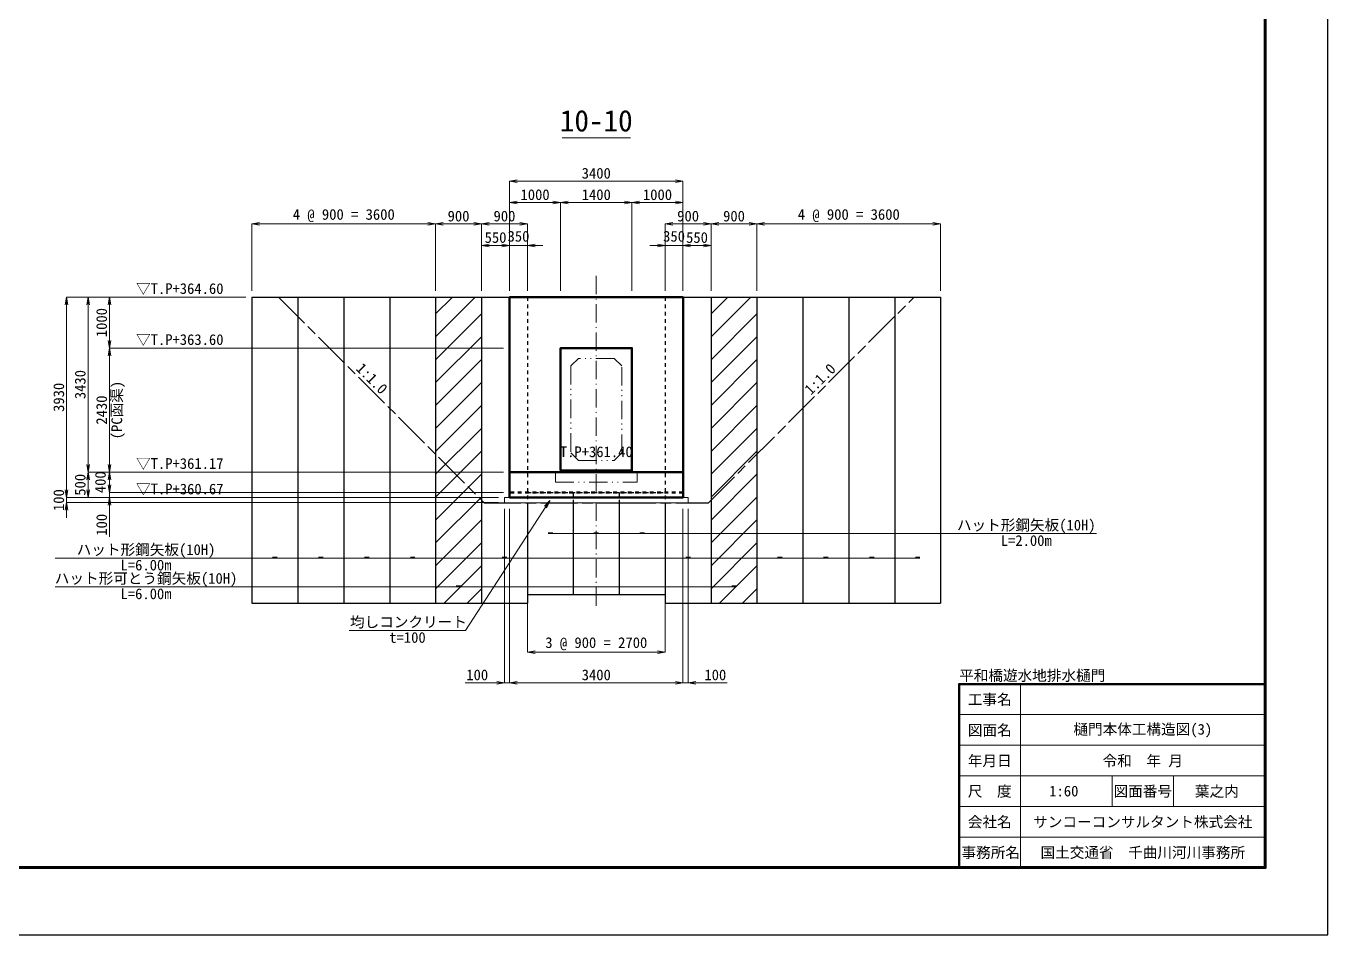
# Model space of a CAD drawing. Header units: millimetres. Extents: x 156724 to 219930, y -98905 to 17820.
# Drawn here: x 194407 to 219930, y -98905 to -81085 of the extents above; entities that cross this region are included whole.
import ezdxf
from ezdxf.enums import TextEntityAlignment as Align

# ---------------------------------------------------------------- set-up
doc = ezdxf.new("R2010")
doc.units = ezdxf.units.MM
doc.header["$LTSCALE"] = 60
doc.header["$PDSIZE"] = 300
for name, pattern in [('SXF_一点短鎖線', [9.25, 6, -1.5, 0.25, -1.5]), ('SXF_一点鎖線', [18.5, 12, -1.5, 3.5, -1.5]), ('SXF_二点短鎖線', [11, 6, -1.5, 0.25, -1.5, 0.25, -1.5]), ('SXF_跳び破線', [12, 6, -6])]:
    doc.linetypes.add(name, pattern=pattern)
doc.layers.get('Defpoints').update_dxf_attribs({"color": 151})
for name, color, linetype, lineweight in [('D-BMK', 2, 'SXF_一点短鎖線', 13), ('D-STR', 1, 'Continuous', 50), ('D-STR-DIM', 7, 'Continuous', 13), ('D-STR-HTXT', 7, 'Continuous', 13), ('D-STR-STR1', 2, 'Continuous', 13), ('D-STR-STR3', 4, 'Continuous', 25), ('D-STR-STR5', 6, 'Continuous', 25), ('D-STR-STR6', 7, 'Continuous', 13), ('D-STR-STR7', 1, 'Continuous', 13), ('D-STR-TXT', 7, 'Continuous', 13), ('D-TTL', 2, 'Continuous', 140), ('D-TTL-FRAM', 2, 'Continuous', 50), ('D-TTL-LINE', 7, 'Continuous', 13), ('D-TTL-TXT', 7, 'Continuous', 13)]:
    doc.layers.add(name, color=color, linetype=linetype, lineweight=lineweight)
doc.styles.add('MS ゴシック', font='MS Gothic.ttf')
doc.dimstyles.new('DIM-60-F', dxfattribs={"dimscale": 60, "dimtxt": 3.5, "dimasz": 2.5, "dimexe": 0, "dimexo": 2, "dimgap": 0.8, "dimtad": 1, "dimdec": 0, "dimzin": 0, "dimdsep": 46, "dimtxsty": 'MS ゴシック', "dimblk": 'OPEN', "dimcen": 0.1, "dimaunit": 1, "dimadec": 4, "dimazin": 0, "dimtfac": 1, "dimtdec": 0, "dimtmove": 2, "dimatfit": 3, "dimldrblk": 'OPEN', "dimfxl": 1, "dimtolj": 1, "dimtzin": 0, "dimlwd": -1, "dimlwe": -1, "dimarcsym": 2})

# ---------------------------------------------------------------- blocks, each defined once
blk = doc.blocks.new('_Open')
at = {"color": 0, "linetype": 'ByBlock', "lineweight": -2}
for p, q in [((-1, 0.17), (0, 0)), ((-1, -0.17), (0, 0)), ((0, 0), (-1, 0))]:
    blk.add_line(p, q, dxfattribs=at)
blk = doc.blocks.new('*D10')
at = {"layer": 'D-STR-DIM', "color": 0, "transparency": 16777216}
for p, q in [((203886, -90549), (203886, -93960)), ((207286, -90549), (207286, -93960)), ((204036, -93960), (207136, -93960))]:
    blk.add_line(p, q, dxfattribs=at)
at = {"layer": 'Defpoints', "color": 0, "transparency": 16777216}
for p in [(203886, -90429, -323860), (207286, -90429, -323860), (207286, -93960)]:
    blk.add_point(p, dxfattribs=at)
at = {"layer": 'D-STR-DIM', "color": 0, "transparency": 16777216, "xscale": 150, "yscale": 150, "zscale": 150, "rotation": 180}
blk.add_blockref('_Open', (203886, -93960), dxfattribs=at)
at = {"layer": 'D-STR-DIM', "color": 0, "transparency": 16777216, "xscale": 150, "yscale": 150, "zscale": 150}
blk.add_blockref('_Open', (207286, -93960), dxfattribs=at)
at = {"layer": 'D-STR-DIM', "color": 0, "transparency": 16777216, "insert": (205586, -93807), "char_height": 210, "attachment_point": 5, "style": 'MS ゴシック'}
blk.add_mtext('\\A1;3400', dxfattribs=at)
blk = doc.blocks.new('*D11')
at = {"layer": 'D-STR-DIM', "color": 0, "transparency": 16777216}
for p, q in [((207286, -90549), (207286, -93960)), ((207386, -90549), (207386, -93960)), ((207136, -93960), (206986, -93960)), ((207286, -93960), (207386, -93960)), ((207536, -93960), (208154, -93960))]:
    blk.add_line(p, q, dxfattribs=at)
at = {"layer": 'Defpoints', "color": 0, "transparency": 16777216}
for p in [(207286, -90429, -323860), (207386, -90429, -323860), (207386, -93960)]:
    blk.add_point(p, dxfattribs=at)
at = {"layer": 'D-STR-DIM', "color": 0, "transparency": 16777216, "xscale": 150, "yscale": 150, "zscale": 150}
blk.add_blockref('_Open', (207286, -93960), dxfattribs=at)
at = {"layer": 'D-STR-DIM', "color": 0, "transparency": 16777216, "xscale": 150, "yscale": 150, "zscale": 150, "rotation": 180}
blk.add_blockref('_Open', (207386, -93960), dxfattribs=at)
at = {"layer": 'D-STR-DIM', "color": 0, "transparency": 16777216, "insert": (207920, -93807), "char_height": 210, "attachment_point": 5, "style": 'MS ゴシック'}
blk.add_mtext('\\A1;100', dxfattribs=at)
blk = doc.blocks.new('*D12')
at = {"layer": 'D-STR-DIM', "color": 0, "transparency": 16777216}
for p, q in [((203786, -90549), (203786, -93960)), ((203886, -90549), (203886, -93960)), ((203636, -93960), (203018, -93960)), ((203886, -93960), (203786, -93960)), ((204036, -93960), (204186, -93960))]:
    blk.add_line(p, q, dxfattribs=at)
at = {"layer": 'Defpoints', "color": 0, "transparency": 16777216}
for p in [(203786, -90429, -323860), (203886, -90429, -323860), (203786, -93960)]:
    blk.add_point(p, dxfattribs=at)
at = {"layer": 'D-STR-DIM', "color": 0, "transparency": 16777216, "xscale": 150, "yscale": 150, "zscale": 150}
blk.add_blockref('_Open', (203786, -93960), dxfattribs=at)
at = {"layer": 'D-STR-DIM', "color": 0, "transparency": 16777216, "xscale": 150, "yscale": 150, "zscale": 150, "rotation": 180}
blk.add_blockref('_Open', (203886, -93960), dxfattribs=at)
at = {"layer": 'D-STR-DIM', "color": 0, "transparency": 16777216, "insert": (203252, -93807), "char_height": 210, "attachment_point": 5, "style": 'MS ゴシック'}
blk.add_mtext('\\A1;100', dxfattribs=at)
blk = doc.blocks.new('*D13')
at = {"layer": 'D-STR-DIM', "color": 0, "transparency": 16777216}
for p, q in [((204236, -92349), (204236, -93360)), ((206936, -92349), (206936, -93360)), ((204386, -93360), (206786, -93360))]:
    blk.add_line(p, q, dxfattribs=at)
at = {"layer": 'Defpoints', "color": 0, "transparency": 16777216}
for p in [(204236, -92229), (206936, -92229), (206936, -93360)]:
    blk.add_point(p, dxfattribs=at)
at = {"layer": 'D-STR-DIM', "color": 0, "transparency": 16777216, "xscale": 150, "yscale": 150, "zscale": 150, "rotation": 180}
blk.add_blockref('_Open', (204236, -93360), dxfattribs=at)
at = {"layer": 'D-STR-DIM', "color": 0, "transparency": 16777216, "xscale": 150, "yscale": 150, "zscale": 150}
blk.add_blockref('_Open', (206936, -93360), dxfattribs=at)
at = {"layer": 'D-STR-DIM', "color": 0, "transparency": 16777216, "insert": (205586, -93196), "char_height": 210, "attachment_point": 5, "style": 'MS ゴシック'}
blk.add_mtext('\\A1;3 @ 900 = 2700', dxfattribs=at)
blk = doc.blocks.new('*D14')
at = {"layer": 'D-STR-DIM', "color": 0, "transparency": 16777216}
for p, q in [((203886, -86279), (203886, -84545)), ((204036, -84545), (204736, -84545)), ((204886, -86279), (204886, -84545))]:
    blk.add_line(p, q, dxfattribs=at)
at = {"layer": 'Defpoints', "color": 0, "transparency": 16777216}
for p in [(204886, -84545), (203886, -86399), (204886, -86399)]:
    blk.add_point(p, dxfattribs=at)
at = {"layer": 'D-STR-DIM', "color": 0, "transparency": 16777216, "xscale": 150, "yscale": 150, "zscale": 150, "rotation": 180}
blk.add_blockref('_Open', (203886, -84545), dxfattribs=at)
at = {"layer": 'D-STR-DIM', "color": 0, "transparency": 16777216, "xscale": 150, "yscale": 150, "zscale": 150}
blk.add_blockref('_Open', (204886, -84545), dxfattribs=at)
at = {"layer": 'D-STR-DIM', "color": 0, "transparency": 16777216, "insert": (204386, -84392), "char_height": 210, "attachment_point": 5, "style": 'MS ゴシック'}
blk.add_mtext('\\A1;1000', dxfattribs=at)
blk = doc.blocks.new('*D15')
at = {"layer": 'D-STR-DIM', "color": 0, "transparency": 16777216}
for p, q in [((206286, -86279), (206286, -84545)), ((206436, -84545), (207136, -84545)), ((207286, -86279), (207286, -84545))]:
    blk.add_line(p, q, dxfattribs=at)
at = {"layer": 'Defpoints', "color": 0, "transparency": 16777216}
for p in [(207286, -84545), (206286, -86399), (207286, -86399)]:
    blk.add_point(p, dxfattribs=at)
at = {"layer": 'D-STR-DIM', "color": 0, "transparency": 16777216, "xscale": 150, "yscale": 150, "zscale": 150, "rotation": 180}
blk.add_blockref('_Open', (206286, -84545), dxfattribs=at)
at = {"layer": 'D-STR-DIM', "color": 0, "transparency": 16777216, "xscale": 150, "yscale": 150, "zscale": 150}
blk.add_blockref('_Open', (207286, -84545), dxfattribs=at)
at = {"layer": 'D-STR-DIM', "color": 0, "transparency": 16777216, "insert": (206786, -84392), "char_height": 210, "attachment_point": 5, "style": 'MS ゴシック'}
blk.add_mtext('\\A1;1000', dxfattribs=at)
blk = doc.blocks.new('*D16')
at = {"layer": 'D-STR-DIM', "color": 0, "transparency": 16777216}
for p, q in [((203886, -86279), (203886, -84125)), ((204036, -84125), (207136, -84125)), ((207286, -86279), (207286, -84125))]:
    blk.add_line(p, q, dxfattribs=at)
at = {"layer": 'Defpoints', "color": 0, "transparency": 16777216}
for p in [(207286, -84125), (203886, -86399), (207286, -86399)]:
    blk.add_point(p, dxfattribs=at)
at = {"layer": 'D-STR-DIM', "color": 0, "transparency": 16777216, "xscale": 150, "yscale": 150, "zscale": 150, "rotation": 180}
blk.add_blockref('_Open', (203886, -84125), dxfattribs=at)
at = {"layer": 'D-STR-DIM', "color": 0, "transparency": 16777216, "xscale": 150, "yscale": 150, "zscale": 150}
blk.add_blockref('_Open', (207286, -84125), dxfattribs=at)
at = {"layer": 'D-STR-DIM', "color": 0, "transparency": 16777216, "insert": (205586, -83972), "char_height": 210, "attachment_point": 5, "style": 'MS ゴシック'}
blk.add_mtext('\\A1;3400', dxfattribs=at)
blk = doc.blocks.new('*D17')
at = {"layer": 'D-STR-DIM', "color": 0, "transparency": 16777216}
for p, q in [((204886, -86279), (204886, -84545)), ((205036, -84545), (206136, -84545)), ((206286, -86279), (206286, -84545))]:
    blk.add_line(p, q, dxfattribs=at)
at = {"layer": 'Defpoints', "color": 0, "transparency": 16777216}
for p in [(206286, -84545), (204886, -86399), (206286, -86399)]:
    blk.add_point(p, dxfattribs=at)
at = {"layer": 'D-STR-DIM', "color": 0, "transparency": 16777216, "xscale": 150, "yscale": 150, "zscale": 150, "rotation": 180}
blk.add_blockref('_Open', (204886, -84545), dxfattribs=at)
at = {"layer": 'D-STR-DIM', "color": 0, "transparency": 16777216, "xscale": 150, "yscale": 150, "zscale": 150}
blk.add_blockref('_Open', (206286, -84545), dxfattribs=at)
at = {"layer": 'D-STR-DIM', "color": 0, "transparency": 16777216, "insert": (205586, -84392), "char_height": 210, "attachment_point": 5, "style": 'MS ゴシック'}
blk.add_mtext('\\A1;1400', dxfattribs=at)
blk = doc.blocks.new('*D18')
at = {"layer": 'D-STR-DIM', "color": 0, "transparency": 16777216}
for p, q in [((198836, -86279), (198836, -84965)), ((198986, -84965), (202286, -84965)), ((202436, -86279), (202436, -84965))]:
    blk.add_line(p, q, dxfattribs=at)
at = {"layer": 'Defpoints', "color": 0, "transparency": 16777216}
for p in [(202436, -84965), (198836, -86399), (202436, -86399)]:
    blk.add_point(p, dxfattribs=at)
at = {"layer": 'D-STR-DIM', "color": 0, "transparency": 16777216, "xscale": 150, "yscale": 150, "zscale": 150, "rotation": 180}
blk.add_blockref('_Open', (198836, -84965), dxfattribs=at)
at = {"layer": 'D-STR-DIM', "color": 0, "transparency": 16777216, "xscale": 150, "yscale": 150, "zscale": 150}
blk.add_blockref('_Open', (202436, -84965), dxfattribs=at)
at = {"layer": 'D-STR-DIM', "color": 0, "transparency": 16777216, "insert": (200636, -84801), "char_height": 210, "attachment_point": 5, "style": 'MS ゴシック'}
blk.add_mtext('\\A1;4 @ 900 = 3600', dxfattribs=at)
blk = doc.blocks.new('*D19')
at = {"layer": 'D-STR-DIM', "color": 0, "transparency": 16777216}
for p, q in [((202436, -86279), (202436, -84965)), ((203186, -84965), (202586, -84965)), ((203336, -86279), (203336, -84965))]:
    blk.add_line(p, q, dxfattribs=at)
at = {"layer": 'Defpoints', "color": 0, "transparency": 16777216}
for p in [(202436, -84965), (202436, -86399), (203336, -86399)]:
    blk.add_point(p, dxfattribs=at)
at = {"layer": 'D-STR-DIM', "color": 0, "transparency": 16777216, "xscale": 150, "yscale": 150, "zscale": 150, "rotation": 180}
blk.add_blockref('_Open', (202436, -84965), dxfattribs=at)
at = {"layer": 'D-STR-DIM', "color": 0, "transparency": 16777216, "xscale": 150, "yscale": 150, "zscale": 150}
blk.add_blockref('_Open', (203336, -84965), dxfattribs=at)
at = {"layer": 'D-STR-DIM', "color": 0, "transparency": 16777216, "insert": (202886, -84812), "char_height": 210, "attachment_point": 5, "style": 'MS ゴシック'}
blk.add_mtext('\\A1;900', dxfattribs=at)
blk = doc.blocks.new('*D20')
at = {"layer": 'D-STR-DIM', "color": 0, "transparency": 16777216}
for p, q in [((203336, -86279), (203336, -84965)), ((203486, -84965), (204086, -84965)), ((204236, -86279), (204236, -84965))]:
    blk.add_line(p, q, dxfattribs=at)
at = {"layer": 'Defpoints', "color": 0, "transparency": 16777216}
for p in [(204236, -84965), (203336, -86399), (204236, -86399)]:
    blk.add_point(p, dxfattribs=at)
at = {"layer": 'D-STR-DIM', "color": 0, "transparency": 16777216, "xscale": 150, "yscale": 150, "zscale": 150, "rotation": 180}
blk.add_blockref('_Open', (203336, -84965), dxfattribs=at)
at = {"layer": 'D-STR-DIM', "color": 0, "transparency": 16777216, "xscale": 150, "yscale": 150, "zscale": 150}
blk.add_blockref('_Open', (204236, -84965), dxfattribs=at)
at = {"layer": 'D-STR-DIM', "color": 0, "transparency": 16777216, "insert": (203786, -84812), "char_height": 210, "attachment_point": 5, "style": 'MS ゴシック'}
blk.add_mtext('\\A1;900', dxfattribs=at)
blk = doc.blocks.new('*D21')
at = {"layer": 'D-STR-DIM', "color": 0, "transparency": 16777216}
for p, q in [((203336, -86279), (203336, -85385)), ((203486, -85385), (203736, -85385)), ((203886, -86279), (203886, -85385))]:
    blk.add_line(p, q, dxfattribs=at)
at = {"layer": 'Defpoints', "color": 0, "transparency": 16777216}
for p in [(203886, -85385), (203336, -86399), (203886, -86399)]:
    blk.add_point(p, dxfattribs=at)
at = {"layer": 'D-STR-DIM', "color": 0, "transparency": 16777216, "xscale": 150, "yscale": 150, "zscale": 150, "rotation": 180}
blk.add_blockref('_Open', (203336, -85385), dxfattribs=at)
at = {"layer": 'D-STR-DIM', "color": 0, "transparency": 16777216, "xscale": 150, "yscale": 150, "zscale": 150}
blk.add_blockref('_Open', (203886, -85385), dxfattribs=at)
at = {"layer": 'D-STR-DIM', "color": 0, "transparency": 16777216, "insert": (203611, -85232), "char_height": 210, "attachment_point": 5, "style": 'MS ゴシック'}
blk.add_mtext('\\A1;550', dxfattribs=at)
blk = doc.blocks.new('*D22')
at = {"layer": 'D-STR-DIM', "color": 0, "transparency": 16777216}
for p, q in [((203736, -85385), (203586, -85385)), ((203886, -86279), (203886, -85385)), ((204236, -85385), (203886, -85385)), ((204236, -86279), (204236, -85385)), ((204386, -85385), (204536, -85385))]:
    blk.add_line(p, q, dxfattribs=at)
at = {"layer": 'Defpoints', "color": 0, "transparency": 16777216}
for p in [(203886, -85385), (203886, -86399), (204236, -86399)]:
    blk.add_point(p, dxfattribs=at)
at = {"layer": 'D-STR-DIM', "color": 0, "transparency": 16777216, "xscale": 150, "yscale": 150, "zscale": 150}
blk.add_blockref('_Open', (203886, -85385), dxfattribs=at)
at = {"layer": 'D-STR-DIM', "color": 0, "transparency": 16777216, "xscale": 150, "yscale": 150, "zscale": 150, "rotation": 180}
blk.add_blockref('_Open', (204236, -85385), dxfattribs=at)
at = {"layer": 'D-STR-DIM', "color": 0, "transparency": 16777216, "insert": (204061, -85208), "char_height": 210, "attachment_point": 5, "style": 'MS ゴシック'}
blk.add_mtext('\\A1;350', dxfattribs=at)
blk = doc.blocks.new('*D23')
at = {"layer": 'D-STR-DIM', "color": 0, "transparency": 16777216}
for p, q in [((208736, -86279), (208736, -84965)), ((212186, -84965), (208886, -84965)), ((212336, -86279), (212336, -84965))]:
    blk.add_line(p, q, dxfattribs=at)
at = {"layer": 'Defpoints', "color": 0, "transparency": 16777216}
for p in [(208736, -84965), (208736, -86399), (212336, -86399)]:
    blk.add_point(p, dxfattribs=at)
at = {"layer": 'D-STR-DIM', "color": 0, "transparency": 16777216, "xscale": 150, "yscale": 150, "zscale": 150, "rotation": 180}
blk.add_blockref('_Open', (208736, -84965), dxfattribs=at)
at = {"layer": 'D-STR-DIM', "color": 0, "transparency": 16777216, "xscale": 150, "yscale": 150, "zscale": 150}
blk.add_blockref('_Open', (212336, -84965), dxfattribs=at)
at = {"layer": 'D-STR-DIM', "color": 0, "transparency": 16777216, "insert": (210536, -84801), "char_height": 210, "attachment_point": 5, "style": 'MS ゴシック'}
blk.add_mtext('\\A1;4 @ 900 = 3600', dxfattribs=at)
blk = doc.blocks.new('*D24')
at = {"layer": 'D-STR-DIM', "color": 0, "transparency": 16777216}
for p, q in [((207836, -86279), (207836, -84965)), ((207986, -84965), (208586, -84965)), ((208736, -86279), (208736, -84965))]:
    blk.add_line(p, q, dxfattribs=at)
at = {"layer": 'Defpoints', "color": 0, "transparency": 16777216}
for p in [(208736, -84965), (207836, -86399), (208736, -86399)]:
    blk.add_point(p, dxfattribs=at)
at = {"layer": 'D-STR-DIM', "color": 0, "transparency": 16777216, "xscale": 150, "yscale": 150, "zscale": 150, "rotation": 180}
blk.add_blockref('_Open', (207836, -84965), dxfattribs=at)
at = {"layer": 'D-STR-DIM', "color": 0, "transparency": 16777216, "xscale": 150, "yscale": 150, "zscale": 150}
blk.add_blockref('_Open', (208736, -84965), dxfattribs=at)
at = {"layer": 'D-STR-DIM', "color": 0, "transparency": 16777216, "insert": (208286, -84812), "char_height": 210, "attachment_point": 5, "style": 'MS ゴシック'}
blk.add_mtext('\\A1;900', dxfattribs=at)
blk = doc.blocks.new('*D25')
at = {"layer": 'D-STR-DIM', "color": 0, "transparency": 16777216}
for p, q in [((206936, -86279), (206936, -84965)), ((207686, -84965), (207086, -84965)), ((207836, -86279), (207836, -84965))]:
    blk.add_line(p, q, dxfattribs=at)
at = {"layer": 'Defpoints', "color": 0, "transparency": 16777216}
for p in [(206936, -84965), (206936, -86399), (207836, -86399)]:
    blk.add_point(p, dxfattribs=at)
at = {"layer": 'D-STR-DIM', "color": 0, "transparency": 16777216, "xscale": 150, "yscale": 150, "zscale": 150, "rotation": 180}
blk.add_blockref('_Open', (206936, -84965), dxfattribs=at)
at = {"layer": 'D-STR-DIM', "color": 0, "transparency": 16777216, "xscale": 150, "yscale": 150, "zscale": 150}
blk.add_blockref('_Open', (207836, -84965), dxfattribs=at)
at = {"layer": 'D-STR-DIM', "color": 0, "transparency": 16777216, "insert": (207386, -84812), "char_height": 210, "attachment_point": 5, "style": 'MS ゴシック'}
blk.add_mtext('\\A1;900', dxfattribs=at)
blk = doc.blocks.new('*D26')
at = {"layer": 'D-STR-DIM', "color": 0, "transparency": 16777216}
for p, q in [((207286, -86279), (207286, -85385)), ((207686, -85385), (207436, -85385)), ((207836, -86279), (207836, -85385))]:
    blk.add_line(p, q, dxfattribs=at)
at = {"layer": 'Defpoints', "color": 0, "transparency": 16777216}
for p in [(207286, -85385), (207286, -86399), (207836, -86399)]:
    blk.add_point(p, dxfattribs=at)
at = {"layer": 'D-STR-DIM', "color": 0, "transparency": 16777216, "xscale": 150, "yscale": 150, "zscale": 150, "rotation": 180}
blk.add_blockref('_Open', (207286, -85385), dxfattribs=at)
at = {"layer": 'D-STR-DIM', "color": 0, "transparency": 16777216, "xscale": 150, "yscale": 150, "zscale": 150}
blk.add_blockref('_Open', (207836, -85385), dxfattribs=at)
at = {"layer": 'D-STR-DIM', "color": 0, "transparency": 16777216, "insert": (207561, -85232), "char_height": 210, "attachment_point": 5, "style": 'MS ゴシック'}
blk.add_mtext('\\A1;550', dxfattribs=at)
blk = doc.blocks.new('*D27')
at = {"layer": 'D-STR-DIM', "color": 0, "transparency": 16777216}
for p, q in [((206786, -85385), (206636, -85385)), ((206936, -86279), (206936, -85385)), ((206936, -85385), (207286, -85385)), ((207286, -86279), (207286, -85385)), ((207436, -85385), (207586, -85385))]:
    blk.add_line(p, q, dxfattribs=at)
at = {"layer": 'Defpoints', "color": 0, "transparency": 16777216}
for p in [(207286, -85385), (206936, -86399), (207286, -86399)]:
    blk.add_point(p, dxfattribs=at)
at = {"layer": 'D-STR-DIM', "color": 0, "transparency": 16777216, "xscale": 150, "yscale": 150, "zscale": 150}
blk.add_blockref('_Open', (206936, -85385), dxfattribs=at)
at = {"layer": 'D-STR-DIM', "color": 0, "transparency": 16777216, "xscale": 150, "yscale": 150, "zscale": 150, "rotation": 180}
blk.add_blockref('_Open', (207286, -85385), dxfattribs=at)
at = {"layer": 'D-STR-DIM', "color": 0, "transparency": 16777216, "insert": (207111, -85208), "char_height": 210, "attachment_point": 5, "style": 'MS ゴシック'}
blk.add_mtext('\\A1;350', dxfattribs=at)
blk = doc.blocks.new('*D28')
at = {"layer": 'D-STR-DIM', "color": 0, "transparency": 16777216}
for p, q in [((198716, -86399), (195203, -86399)), ((195203, -86549), (195203, -90179)), ((203666, -90329), (195203, -90329))]:
    blk.add_line(p, q, dxfattribs=at)
at = {"layer": 'Defpoints', "color": 0, "transparency": 16777216}
for p in [(198836, -86399), (195203, -90329), (203786, -90329)]:
    blk.add_point(p, dxfattribs=at)
at = {"layer": 'D-STR-DIM', "color": 0, "transparency": 16777216, "xscale": 150, "yscale": 150, "zscale": 150}
for p, rotation in [((195203, -86399), 90), ((195203, -90329), 270)]:
    blk.add_blockref('_Open', p, dxfattribs=dict(at, rotation=rotation))
at = {"layer": 'D-STR-DIM', "color": 0, "transparency": 16777216, "insert": (195050, -88364), "char_height": 210, "attachment_point": 5, "rotation": 90, "style": 'MS ゴシック'}
blk.add_mtext('\\A1;3930', dxfattribs=at)
blk = doc.blocks.new('*D29')
at = {"layer": 'D-STR-DIM', "color": 0, "transparency": 16777216}
for p, q in [((198716, -86399), (196043, -86399)), ((196043, -86549), (196043, -87249)), ((203766, -87399), (196043, -87399))]:
    blk.add_line(p, q, dxfattribs=at)
at = {"layer": 'Defpoints', "color": 0, "transparency": 16777216}
for p in [(198836, -86399), (196043, -87399), (203886, -87399)]:
    blk.add_point(p, dxfattribs=at)
at = {"layer": 'D-STR-DIM', "color": 0, "transparency": 16777216, "xscale": 150, "yscale": 150, "zscale": 150}
for p, rotation in [((196043, -86399), 90), ((196043, -87399), 270)]:
    blk.add_blockref('_Open', p, dxfattribs=dict(at, rotation=rotation))
at = {"layer": 'D-STR-DIM', "color": 0, "transparency": 16777216, "insert": (195890, -86899), "char_height": 210, "attachment_point": 5, "rotation": 90, "style": 'MS ゴシック'}
blk.add_mtext('\\A1;1000', dxfattribs=at)
blk = doc.blocks.new('*D30')
at = {"layer": 'D-STR-DIM', "color": 0, "transparency": 16777216}
for p, q in [((203766, -87399), (196043, -87399)), ((196043, -87549), (196043, -89679)), ((203766, -89829), (196043, -89829))]:
    blk.add_line(p, q, dxfattribs=at)
at = {"layer": 'Defpoints', "color": 0, "transparency": 16777216}
for p in [(203886, -87399), (196043, -89829), (203886, -89829)]:
    blk.add_point(p, dxfattribs=at)
at = {"layer": 'D-STR-DIM', "color": 0, "transparency": 16777216, "xscale": 150, "yscale": 150, "zscale": 150}
for p, rotation in [((196043, -87399), 90), ((196043, -89829), 270)]:
    blk.add_blockref('_Open', p, dxfattribs=dict(at, rotation=rotation))
at = {"layer": 'D-STR-DIM', "color": 0, "transparency": 16777216, "char_height": 210, "attachment_point": 5, "rotation": 90, "style": 'MS ゴシック'}
for s, insert in [('\\A1;(PC函渠)', (196214, -88614)), ('\\A1;2430', (195890, -88614))]:
    blk.add_mtext(s, dxfattribs=dict(at, insert=insert))
blk = doc.blocks.new('*D31')
at = {"layer": 'D-STR-DIM', "color": 0, "transparency": 16777216}
for p, q in [((203766, -89829), (195623, -89829)), ((195623, -89979), (195623, -90179)), ((203666, -90329), (195623, -90329))]:
    blk.add_line(p, q, dxfattribs=at)
at = {"layer": 'Defpoints', "color": 0, "transparency": 16777216}
for p in [(203886, -89829), (195623, -90329), (203786, -90329)]:
    blk.add_point(p, dxfattribs=at)
at = {"layer": 'D-STR-DIM', "color": 0, "transparency": 16777216, "xscale": 150, "yscale": 150, "zscale": 150}
for p, rotation in [((195623, -89829), 90), ((195623, -90329), 270)]:
    blk.add_blockref('_Open', p, dxfattribs=dict(at, rotation=rotation))
at = {"layer": 'D-STR-DIM', "color": 0, "transparency": 16777216, "insert": (195470, -90079), "char_height": 210, "attachment_point": 5, "rotation": 90, "style": 'MS ゴシック'}
blk.add_mtext('\\A1;500', dxfattribs=at)
blk = doc.blocks.new('*D32')
at = {"layer": 'D-STR-DIM', "color": 0, "transparency": 16777216}
for p, q in [((195203, -90179), (195203, -90029)), ((203666, -90329), (195203, -90329)), ((195203, -90329), (195203, -90429)), ((203666, -90429), (195203, -90429)), ((195203, -90579), (195203, -90729))]:
    blk.add_line(p, q, dxfattribs=at)
at = {"layer": 'Defpoints', "color": 0, "transparency": 16777216}
for p in [(203786, -90329), (195203, -90429), (203786, -90429)]:
    blk.add_point(p, dxfattribs=at)
at = {"layer": 'D-STR-DIM', "color": 0, "transparency": 16777216, "xscale": 150, "yscale": 150, "zscale": 150}
for p, rotation in [((195203, -90329), 270), ((195203, -90429), 90)]:
    blk.add_blockref('_Open', p, dxfattribs=dict(at, rotation=rotation))
at = {"layer": 'D-STR-DIM', "color": 0, "transparency": 16777216, "insert": (195050, -90379), "char_height": 210, "attachment_point": 5, "rotation": 90, "style": 'MS ゴシック'}
blk.add_mtext('\\A1;100', dxfattribs=at)
blk = doc.blocks.new('*D33')
at = {"layer": 'D-STR-DIM', "color": 0, "transparency": 16777216}
for p, q in [((198096, -89829), (196043, -89829)), ((196043, -89979), (196043, -90079)), ((203766, -90229), (196043, -90229))]:
    blk.add_line(p, q, dxfattribs=at)
at = {"layer": 'Defpoints', "color": 0, "transparency": 16777216}
for p in [(198216, -89829), (196043, -90229), (203886, -90229)]:
    blk.add_point(p, dxfattribs=at)
at = {"layer": 'D-STR-DIM', "color": 0, "transparency": 16777216, "xscale": 150, "yscale": 150, "zscale": 150}
for p, rotation in [((196043, -89829), 90), ((196043, -90229), 270)]:
    blk.add_blockref('_Open', p, dxfattribs=dict(at, rotation=rotation))
at = {"layer": 'D-STR-DIM', "color": 0, "transparency": 16777216, "insert": (195866, -90029), "char_height": 210, "attachment_point": 5, "rotation": 90, "style": 'MS ゴシック'}
blk.add_mtext('\\A1;400', dxfattribs=at)
blk = doc.blocks.new('*D34')
at = {"layer": 'D-STR-DIM', "color": 0, "transparency": 16777216}
for p, q in [((196043, -90079), (196043, -89929)), ((203766, -90229), (196043, -90229)), ((196043, -90229), (196043, -90329)), ((203666, -90329), (196043, -90329)), ((196043, -90479), (196043, -91098))]:
    blk.add_line(p, q, dxfattribs=at)
at = {"layer": 'Defpoints', "color": 0, "transparency": 16777216}
for p in [(196043, -90329), (203786, -90329), (203886, -90229)]:
    blk.add_point(p, dxfattribs=at)
at = {"layer": 'D-STR-DIM', "color": 0, "transparency": 16777216, "xscale": 150, "yscale": 150, "zscale": 150}
for p, rotation in [((196043, -90229), 270), ((196043, -90329), 90)]:
    blk.add_blockref('_Open', p, dxfattribs=dict(at, rotation=rotation))
at = {"layer": 'D-STR-DIM', "color": 0, "transparency": 16777216, "insert": (195890, -90863), "char_height": 210, "attachment_point": 5, "rotation": 90, "style": 'MS ゴシック'}
blk.add_mtext('\\A1;100', dxfattribs=at)
blk = doc.blocks.new('*D666')
at = {"layer": 'D-STR-DIM', "color": 0, "transparency": 16777216}
for p, q in [((198716, -86399), (195623, -86399)), ((195623, -89679), (195623, -86549)), ((203766, -89829), (195623, -89829))]:
    blk.add_line(p, q, dxfattribs=at)
at = {"layer": 'Defpoints', "color": 0, "transparency": 16777216}
for p in [(195623, -86399), (198836, -86399), (203886, -89829)]:
    blk.add_point(p, dxfattribs=at)
at = {"layer": 'D-STR-DIM', "color": 0, "transparency": 16777216, "xscale": 150, "yscale": 150, "zscale": 150}
for p, rotation in [((195623, -86399), 90), ((195623, -89829), 270)]:
    blk.add_blockref('_Open', p, dxfattribs=dict(at, rotation=rotation))
at = {"layer": 'D-STR-DIM', "color": 0, "transparency": 16777216, "insert": (195470, -88114), "char_height": 210, "attachment_point": 5, "rotation": 90, "style": 'MS ゴシック'}
blk.add_mtext('\\A1;3430', dxfattribs=at)

msp = doc.modelspace()

# ---------------------------------------------------------------- hatches: boundary and pattern name
at = {"layer": 'D-STR-STR1'}
h = msp.add_hatch(dxfattribs=at)
h.set_pattern_fill('ANSI31', color=256, scale=100)
h.set_pattern_definition([(45, (450, -6e-11), (-224.5064, 224.5064), [])])
h.paths.add_polyline_path([(203336.1, -86399.5), (202436.1, -86399.5), (202436.1, -92399.5), (203336.1, -92399.5)])
h = msp.add_hatch(dxfattribs=at)
h.set_pattern_fill('ANSI31', color=256, scale=100)
h.set_pattern_definition([(45, (5850, -6e-11), (-224.5064, 224.5064), [])])
h.paths.add_polyline_path([(208736.1, -86399.5), (207836.1, -86399.5), (207836.1, -92399.5), (208736.1, -92399.5)])

# ---------------------------------------------------------------- linework, layer by layer
at = {"layer": 'D-BMK'}
msp.add_line((205586.1, -92449), (205586.1, -85899.5), dxfattribs=at)
at = {"layer": 'D-STR'}
for p, q in [((207286.1, -86399.5), (203886.1, -86399.5)), ((203886.1, -90329.5), (203886.1, -86399.5)), ((207286.1, -90329.5), (207286.1, -86399.5)), ((207286.1, -89829.5), (203886.1, -89829.5)), ((203886.1, -90329.5), (207286.1, -90329.5))]:
    msp.add_line(p, q, dxfattribs=at)
at = {"layer": 'D-STR', "linetype": 'SXF_跳び破線', "ltscale": 0.2}
msp.add_line((207286.1, -90229.5), (203886.1, -90229.5), dxfattribs=at)
at = {"layer": 'D-STR'}
msp.add_lwpolyline([(204886.1, -89799.5), (206286.1, -89799.5), (206286.1, -87399.5), (204886.1, -87399.5)], close=True, dxfattribs=at)
at = {"layer": 'D-STR-HTXT'}
for p, q in [((204641.1, -91018.6), (204731.1, -91018.6)), ((212635.3, -91036.6), (204641.1, -91036.6)), ((205541.1, -91018.6), (205631.1, -91018.6)), ((206441.1, -91018.6), (206531.1, -91018.6)), ((212635.3, -91036.6), (215395.3, -91036.6)), ((194980, -91517.2), (198140, -91517.2)), ((198140, -91517.2), (211931.1, -91517.2)), ((199241.1, -91499.2), (199331.1, -91499.2)), ((200141.1, -91499.2), (200231.1, -91499.2)), ((201041.1, -91499.2), (201131.1, -91499.2)), ((201941.1, -91499.2), (202031.1, -91499.2)), ((203741.1, -91499.2), (203831.1, -91499.2)), ((207341.1, -91499.2), (207431.1, -91499.2)), ((209141.1, -91499.2), (209231.1, -91499.2)), ((210041.1, -91499.2), (210131.1, -91499.2)), ((210941.1, -91499.2), (211031.1, -91499.2)), ((211841.1, -91499.2), (211931.1, -91499.2)), ((194980, -92080.9), (198340, -92080.9)), ((198340, -92080.9), (208331.1, -92080.9)), ((202841.1, -92062.9), (202931.1, -92062.9)), ((208241.1, -92062.9), (208331.1, -92062.9)), ((200744.7, -92936.8), (203024.7, -92936.8))]:
    msp.add_line(p, q, dxfattribs=at)
at = {"layer": 'D-STR-STR3'}
for p, q in [((198836.1, -86399.5), (198836.1, -92399.5)), ((198836.1, -86399.5), (203886.1, -86399.5)), ((199736.1, -86399.5), (199736.1, -92399.5)), ((200636.1, -86399.5), (200636.1, -92399.5)), ((201536.1, -86399.5), (201536.1, -92399.5)), ((202436.1, -86399.5), (202436.1, -92399.5)), ((203336.1, -86399.5), (203336.1, -92399.5)), ((207286.1, -86399.5), (212336.1, -86399.5)), ((207836.1, -86399.5), (207836.1, -92399.5)), ((208736.1, -86399.5), (208736.1, -92399.5)), ((209636.1, -86399.5), (209636.1, -92399.5)), ((210536.1, -86399.5), (210536.1, -92399.5)), ((211436.1, -86399.5), (211436.1, -92399.5)), ((212336.1, -86399.5), (212336.1, -92399.5)), ((204236.1, -90429.5), (204236.1, -92399.5)), ((205136.1, -90429.5), (205136.1, -92229.5)), ((206036.1, -90429.5), (206036.1, -92229.5)), ((206936.1, -90429.5), (206936.1, -92399.5)), ((204236.1, -92229.5), (206936.1, -92229.5)), ((198836.1, -92399.5), (204236.1, -92399.5)), ((206936.1, -92399.5), (212336.1, -92399.5))]:
    msp.add_line(p, q, dxfattribs=at)
at = {"layer": 'D-STR-STR3', "linetype": 'SXF_跳び破線', "ltscale": 0.2}
for p, q in [((203886.1, -86399.5), (204236.1, -86399.5)), ((204236.1, -86399.5), (204236.1, -90429.5)), ((206936.1, -86399.5), (206936.1, -90429.5)), ((206936.1, -86399.5), (207286.1, -86399.5)), ((204236.1, -90229.5), (206936.1, -90229.5)), ((205136.1, -90229.5), (205136.1, -90429.5)), ((206036.1, -90229.5), (206036.1, -90429.5))]:
    msp.add_line(p, q, dxfattribs=at)
at = {"layer": 'D-STR-STR5', "color": 0, "linetype": 'SXF_一点鎖線'}
for points in [[(199356.1, -86399.5), (203386.1, -90429.5), (206036.1, -90429.5)], [(206036.1, -90429.5), (207786.1, -90429.5), (211816.1, -86399.5)]]:
    msp.add_lwpolyline(points, dxfattribs=at)
at = {"layer": 'D-STR-STR6', "linetype": 'SXF_二点短鎖線'}
for points in [[(206286.1, -89799.5), (204886.1, -89799.5), (204886.1, -87399.5), (206286.1, -87399.5)], [(205236.1, -89599.5), (205936.1, -89599.5), (206086.1, -89449.5), (206086.1, -87749.5), (205936.1, -87599.5), (205236.1, -87599.5), (205086.1, -87749.5), (205086.1, -89449.5)]]:
    msp.add_lwpolyline(points, close=True, dxfattribs=at)
for points in [[(204886.1, -89829.5), (204786.1, -89829.5), (204786.1, -90029.5), (206386.1, -90029.5), (206386.1, -89829.5), (206286.1, -89829.5)], [(204886.1, -89799.5), (204886.1, -89829.5), (206286.1, -89829.5), (206286.1, -89799.5)]]:
    msp.add_lwpolyline(points, dxfattribs=at)
at = {"layer": 'D-STR-STR7'}
for p, q in [((203786.1, -90329.5), (203886.1, -90329.5)), ((203786.1, -90429.5), (203786.1, -90329.5)), ((207286.1, -90329.5), (207386.1, -90329.5)), ((207386.1, -90429.5), (207386.1, -90329.5)), ((203786.1, -90429.5), (207386.1, -90429.5))]:
    msp.add_line(p, q, dxfattribs=at)
at = {"layer": 'D-TTL'}
msp.add_lwpolyline([(170699.5, -64584.6), (170699.5, -97584.6), (218699.5, -97584.6), (218699.5, -64584.6)], close=True, dxfattribs=at)
at = {"layer": 'D-TTL-FRAM'}
msp.add_lwpolyline([(212699.5, -97584.6), (212699.5, -93984.6), (218699.5, -93984.6)], dxfattribs=at)
at = {"layer": 'D-TTL-LINE'}
for p, q in [((204914.1, -83276.9), (206258.1, -83276.9)), ((213899.5, -97584.6), (213899.5, -93984.6)), ((212699.5, -94584.6), (218699.5, -94584.6)), ((212699.5, -95184.6), (218699.5, -95184.6)), ((212699.5, -95784.6), (218699.5, -95784.6)), ((215699.5, -96384.6), (215699.5, -95784.6)), ((216899.5, -96384.6), (216899.5, -95784.6)), ((212699.5, -96384.6), (218699.5, -96384.6)), ((212699.5, -96984.6), (218699.5, -96984.6))]:
    msp.add_line(p, q, dxfattribs=at)
at = {"layer": 'Defpoints', "color": 1}
msp.add_lwpolyline([(169469.5, -63264.6), (169469.5, -98904.6), (219929.5, -98904.6), (219929.5, -63264.6)], close=True, dxfattribs=at)

# ---------------------------------------------------------------- texts
at = {"layer": 'D-STR-TXT', "style": 'MS ゴシック'}
for s, p in [('▽T.P+364.60', (197421.2, -86399.5, 129544)), ('▽T.P+363.60', (197421.2, -87399.5)), ('T.P+361.40', (205586.1, -89599.5)), ('▽T.P+361.17', (197421.2, -89829.5)), ('▽T.P+360.67', (197421.2, -90329.5)), ('ハット形鋼矢板(10H)', (214015.3, -91036.6)), ('ハット形鋼矢板(10H)', (196760, -91517.2)), ('ハット形可とう鋼矢板(10H)', (196760, -92080.9)), ('均しコンクリート', (201903.9, -92936.8))]:
    msp.add_text(s, height=210, dxfattribs=at).set_placement(p, align=Align.BOTTOM_CENTER)
for rotation, p in [(315, (201069.6, -88113)), (45, (210091.3, -88124.3))]:
    msp.add_text('1:1.0', height=210, rotation=rotation, dxfattribs=at).set_placement(p, align=Align.BOTTOM_CENTER)
for s, p in [('L=2.00m', (214015.3, -91066.6)), ('L=6.00m', (196760, -91547.2)), ('L=6.00m', (196760, -92110.9)), ('t=100', (201884.7, -92966.8))]:
    msp.add_text(s, height=210, dxfattribs=at).set_placement(p, align=Align.TOP_CENTER)
at = {"layer": 'D-TTL-TXT', "style": 'MS ゴシック'}
msp.add_text('10-10', height=420, dxfattribs=at).set_placement((205586.1, -83276.9), align=Align.BOTTOM_CENTER)
msp.add_text('平和橋遊水地排水樋門', height=210, dxfattribs=at).set_placement((212699.5, -93984.6), align=Align.BOTTOM_LEFT)
for s, p in [('工事名', (213299.5, -94284.6)), ('図面名', (213299.5, -94884.6)), ('樋門本体工構造図(3)', (216299.5, -94884.6)), ('年月日', (213299.5, -95484.6)), ('令和  年 月', (216299.5, -95484.6)), ('尺\u3000度', (213299.5, -96084.6)), ('図面番号', (216299.5, -96084.6)), ('葉之内', (217751.4, -96084.6)), ('1:60', (214751.4, -96084.6)), ('会社名', (213299.5, -96684.6)), ('サンコーコンサルタント株式会社', (216299.5, -96684.6)), ('事務所名', (213318.8, -97284.6)), ('国土交通省\u3000千曲川河川事務所', (216299.5, -97284.6))]:
    msp.add_text(s, height=210, dxfattribs=at).set_placement(p, align=Align.MIDDLE)

# ---------------------------------------------------------------- dimensions: what is measured, and where the dimension line sits
at = {"layer": 'D-STR-DIM'}
for base, p1, p2, text, picture, middle in [((202436.1, -84965.5), (198836.1, -86399.5), (202436.1, -86399.5), '4 @ 900 = <>', '*D18', (200636.1, -84801.3)), ((206936.1, -93360.2), (204236.1, -92229.5), (206936.1, -92229.5), '3 @ 900 = <>', '*D13', (205586.1, -93196))]:
    dim = msp.add_linear_dim(base=base, p1=p1, p2=p2, text=text, dimstyle='DIM-60-F', dxfattribs=at)
    dim.commit()
    dim.dimension.update_dxf_attribs({"geometry": picture, "text_midpoint": middle})
for base, p1, p2, picture, middle in [((207286.1, -84125.5), (203886.1, -86399.5), (207286.1, -86399.5), '*D16', (205586.1, -83972.5)), ((204886.1, -84545.5), (203886.1, -86399.5), (204886.1, -86399.5), '*D14', (204386.1, -84392.5)), ((206286.1, -84545.5), (204886.1, -86399.5), (206286.1, -86399.5), '*D17', (205586.1, -84392.5)), ((207286.1, -84545.5), (206286.1, -86399.5), (207286.1, -86399.5), '*D15', (206786.1, -84392.5)), ((204236.1, -84965.5), (203336.1, -86399.5), (204236.1, -86399.5), '*D20', (203786.1, -84812.5)), ((208736.1, -84965.5), (207836.1, -86399.5), (208736.1, -86399.5), '*D24', (208286.1, -84812.5)), ((203886.1, -85385.5), (203336.1, -86399.5), (203886.1, -86399.5), '*D21', (203611.1, -85232.5)), ((207286.1, -85385.5), (206936.1, -86399.5), (207286.1, -86399.5), '*D27', (207111.1, -85208.5)), ((207286.1, -93960.2, 323860), (203886.1, -90429.5), (207286.1, -90429.5), '*D10', (205586.1, -93807.2, 323860))]:
    dim = msp.add_linear_dim(base=base, p1=p1, p2=p2, dimstyle='DIM-60-F', dxfattribs=at)
    dim.commit()
    dim.dimension.update_dxf_attribs({"geometry": picture, "text_midpoint": middle})
for base, p1, p2, angle, text, picture, middle in [((208736.1, -84965.5), (212336.1, -86399.5), (208736.1, -86399.5), 180, '4 @ 900 = <>', '*D23', (210536.1, -84801.3)), ((196042.7, -89829.5), (203886.1, -87399.5), (203886.1, -89829.5), 90, '<>\\X(PC函渠)', '*D30', (196042.7, -88614.5))]:
    dim = msp.add_linear_dim(base=base, p1=p1, p2=p2, angle=angle, text=text, dimstyle='DIM-60-F', dxfattribs=at)
    dim.commit()
    dim.dimension.update_dxf_attribs({"geometry": picture, "text_midpoint": middle})
for base, p1, p2, angle, picture, middle in [((202436.1, -84965.5), (203336.1, -86399.5), (202436.1, -86399.5), 180, '*D19', (202886.1, -84812.5)), ((206936.1, -84965.5), (207836.1, -86399.5), (206936.1, -86399.5), 180, '*D25', (207386.1, -84812.5)), ((203886.1, -85385.5), (204236.1, -86399.5), (203886.1, -86399.5), 180, '*D22', (204061.1, -85208.5)), ((207286.1, -85385.5), (207836.1, -86399.5), (207286.1, -86399.5), 180, '*D26', (207561.1, -85232.5)), ((195202.7, -90329.5), (198836.1, -86399.5), (203786.1, -90329.5), 90, '*D28', (195049.7, -88364.5)), ((195622.7, -86399.5), (203886.1, -89829.5), (198836.1, -86399.5), 90, '*D666', (195469.7, -88114.5)), ((196042.7, -87399.5), (198836.1, -86399.5), (203886.1, -87399.5), 90, '*D29', (195889.7, -86899.5)), ((195622.7, -90329.5), (203886.1, -89829.5), (203786.1, -90329.5), 90, '*D31', (195469.7, -90079.5)), ((196042.7, -90229.5), (198216.3, -89829.5), (203886.1, -90229.5), 90, '*D33', (195865.7, -90029.5))]:
    dim = msp.add_linear_dim(base=base, p1=p1, p2=p2, angle=angle, dimstyle='DIM-60-F', dxfattribs=at)
    dim.commit()
    dim.dimension.update_dxf_attribs({"geometry": picture, "text_midpoint": middle})
dim = msp.add_linear_dim(base=(195202.7, -90429.5), p1=(203786.1, -90329.5), p2=(203786.1, -90429.5), angle=90, dimstyle='DIM-60-F', override={"dimtmove": 0}, dxfattribs=at)
dim.commit()
dim.dimension.update_dxf_attribs({"geometry": '*D32', "text_midpoint": (195202.7, -90379.5), "dimtype": 160})
dim = msp.add_linear_dim(base=(196042.7, -90329.5), p1=(203886.1, -90229.5), p2=(203786.1, -90329.5), angle=90, dimstyle='DIM-60-F', override={"dimtmove": 0}, dxfattribs=at)
dim.commit()
dim.dimension.update_dxf_attribs({"geometry": '*D34', "text_midpoint": (195889.7, -90863.5)})
for base, p1, p2, picture, middle in [((203786.1, -93960.2, 323860), (203886.1, -90429.5), (203786.1, -90429.5), '*D12', (203252.1, -93960.2, 323860)), ((207386.1, -93960.2, 323860), (207286.1, -90429.5), (207386.1, -90429.5), '*D11', (207920.2, -93960.2, 323860))]:
    dim = msp.add_linear_dim(base=base, p1=p1, p2=p2, dimstyle='DIM-60-F', override={"dimtmove": 0}, dxfattribs=at)
    dim.commit()
    dim.dimension.update_dxf_attribs({"geometry": picture, "text_midpoint": middle, "dimtype": 160})

# ---------------------------------------------------------------- leaders
at = {"layer": 'D-STR-HTXT'}
msp.add_leader([(204673.3, -90388.2), (203024.7, -92936.8)], dimstyle='DIM-60-F', override={"dimtad": 0}, dxfattribs=at)

doc.saveas('drawing.dxf')
